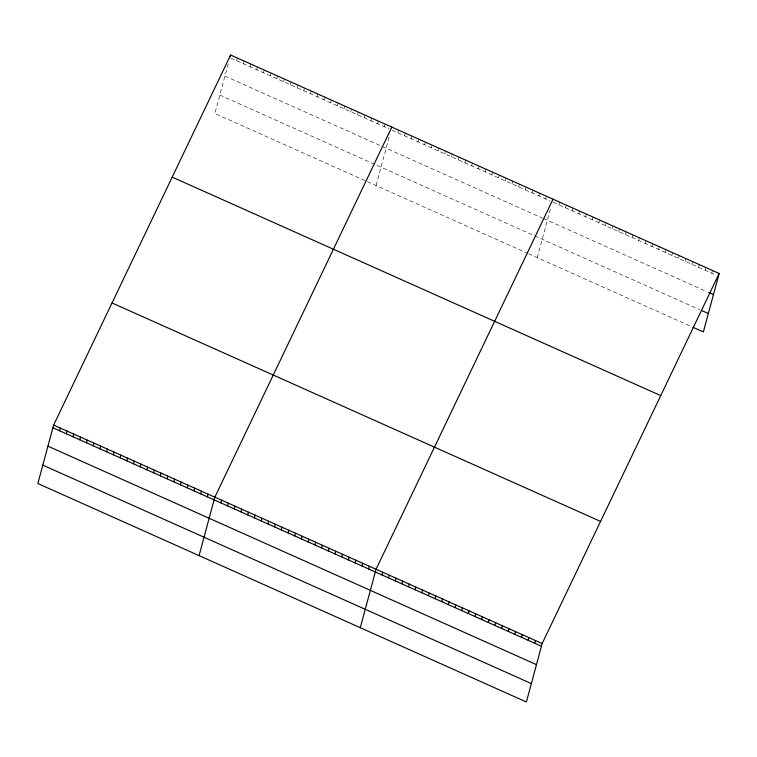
<?xml version="1.0" encoding="UTF-8"?>
<svg xmlns="http://www.w3.org/2000/svg" width="757" height="757" viewBox="0 0 757 757"><rect width="100%" height="100%" fill="white"/><g stroke="black" fill="none" stroke-linecap="round" stroke-linejoin="round"><path stroke-width="0.57" stroke-dasharray="3.79 2.84" d="M228.226 63.843L214.837 113.465L366.464 181.264M236.6 60.711L237.329 58.015M243.319 63.72L244.047 61.024M250.037 66.72L250.756 64.023M256.746 69.729L257.475 67.023M263.464 72.729L264.193 70.032M270.183 75.738L270.911 73.032M276.901 78.737L277.63 76.041M283.62 81.737L284.348 79.04M290.338 84.746L291.067 82.049M297.056 87.746L297.785 85.049M303.775 90.755L304.503 88.058M310.493 93.754L311.222 91.058M317.211 96.764L317.931 94.067M323.92 99.763L324.649 97.066M330.639 102.772L331.367 100.066M337.357 105.772L338.086 103.075M344.075 108.781L344.804 106.075M350.794 111.781L351.522 109.084M357.512 114.78L358.241 112.083M364.231 117.789L364.959 115.092M370.949 120.789L371.678 118.092M377.667 123.798L378.396 121.101M384.386 126.797L385.105 124.101M376.059 185.55L389.997 133.894M397.813 132.806L398.542 130.109M404.531 135.815L405.26 133.109M411.25 138.815L411.978 136.118M417.968 141.824L418.697 139.118M424.686 144.824L425.415 142.127M431.405 147.823L432.133 145.126M438.123 150.832L438.852 148.135M444.842 153.832L445.57 151.135M451.56 156.841L452.289 154.144M458.269 159.841L458.997 157.144M464.987 162.85L465.716 160.143M471.706 165.849L472.434 163.152M478.424 168.858L479.153 166.152M485.142 171.858L485.871 169.161M491.861 174.858L492.589 172.161M498.579 177.867L499.308 175.17M505.298 180.866L506.026 178.169M512.016 183.875L512.744 181.178M518.734 186.875L519.463 184.178M525.443 189.884L526.172 187.187M532.162 192.884L532.89 190.187M538.88 195.893L539.609 193.186M545.598 198.892L546.327 196.195M537.271 257.645L550.935 207.011M558.959 204.873L559.688 202.166M565.602 207.844L566.331 205.138M572.254 210.815L572.983 208.109M578.897 213.786L579.625 211.08M585.539 216.757L586.268 214.051M592.182 219.729L592.911 217.022M598.825 222.69L599.553 219.994M605.468 225.662L606.196 222.965M612.12 228.633L612.839 225.936M618.762 231.604L619.491 228.907M625.405 234.575L626.134 231.879M632.048 237.547L632.776 234.85M638.69 240.518L639.419 237.821M645.333 243.489L646.062 240.792M651.976 246.46L652.704 243.763M658.628 249.432L659.356 246.735M665.271 252.403L665.999 249.706M671.913 255.374L672.642 252.677M678.556 258.345L679.284 255.648M685.199 261.316L685.927 258.62M691.841 264.288L692.57 261.591M698.493 267.259L699.222 264.562M705.136 270.23L705.865 267.533M711.779 273.201L712.507 270.504M230.838 58.138L389.183 128.945M392.06 130.232L550.396 201.04M553.263 202.318L716.519 275.33M224.914 76.107L381.339 146.054M382.294 146.489L542.551 218.148M543.517 218.574L706.811 291.606M219.804 95.06L699.799 309.708M367.419 181.689L527.676 253.358M528.641 253.784L691.993 326.835"/><path stroke-width="1.14" d="M53.624 425.074L37.85 483.524L526.389 701.985L542.163 643.535L719.15 273.476L230.611 55.015L53.624 425.074L542.163 643.535M59.614 430.78L60.342 428.074M66.332 433.78L67.051 431.083M73.041 436.78L73.77 434.083M79.759 439.789L80.488 437.092M86.478 442.788L87.206 440.091M93.196 445.797L93.925 443.1M99.915 448.797L100.643 446.1M106.633 451.806L107.362 449.109M113.351 454.806L114.08 452.109M120.07 457.815L120.798 455.108M230.119 56.813L230.611 55.015M126.788 460.814L127.517 458.117M133.506 463.823L134.226 461.117M140.215 466.823L140.944 464.126M146.934 469.823L147.662 467.126M153.652 472.832L154.381 470.135M160.37 475.831L161.099 473.134M167.089 478.84L167.817 476.144M173.807 481.84L174.536 479.143M180.526 484.849L181.254 482.152M187.244 487.849L187.973 485.152M193.962 490.858L194.691 488.151M200.681 493.857L201.409 491.161M207.39 496.866L208.118 494.16M199.072 555.619L214.837 497.169L391.823 127.11M220.826 502.866L221.555 500.169M227.545 505.875L228.273 503.178M234.263 508.874L234.992 506.178M240.981 511.883L241.71 509.187M247.7 514.883L248.428 512.186M254.418 517.892L255.147 515.195M261.137 520.892L261.865 518.195M267.855 523.901L268.584 521.194M274.564 526.9L275.293 524.204M281.282 529.909L282.011 527.203M288.001 532.909L288.729 530.212M294.719 535.909L295.448 533.212M301.437 538.918L302.166 536.221M308.156 541.917L308.884 539.221M314.874 544.926L315.603 542.23M321.593 547.926L322.321 545.229M328.311 550.935L329.04 548.238M335.029 553.935L335.758 551.238M341.748 556.944L342.467 554.238M348.457 559.943L349.185 557.247M355.175 562.953L355.904 560.246M361.893 565.952L362.622 563.255M368.612 568.952L369.34 566.255M360.285 627.714L376.059 569.264L553.045 199.195M381.973 574.932L382.701 572.235M388.615 577.903L389.344 575.206M395.258 580.874L395.987 578.178M401.91 583.846L402.639 581.149M408.553 586.817L409.282 584.12M415.196 589.788L415.924 587.091M421.838 592.759L422.567 590.063M428.481 595.731L429.21 593.034M435.124 598.702L435.852 596.005M441.776 601.673L442.504 598.976M448.418 604.644L449.147 601.947M455.061 607.616L455.79 604.919M461.704 610.587L462.432 607.89M468.346 613.558L469.075 610.861M474.989 616.529L475.718 613.832M481.641 619.5L482.36 616.804M488.284 622.472L489.013 619.775M494.927 625.443L495.655 622.737M501.569 628.414L502.298 625.708M508.212 631.385L508.941 628.679M514.855 634.357L515.583 631.65M521.497 637.328L522.226 634.621M528.149 640.299L528.878 637.593M534.792 643.27L535.521 640.564M719.15 273.476L703.376 331.926L692.939 327.261M708.713 292.448L713.454 294.577M701.701 310.559L708.344 313.53M172.199 177.129L660.747 395.599M112.027 302.951L600.566 521.422M52.895 427.771L541.435 646.241M47.928 446.166L536.467 664.637M42.818 465.129L531.357 683.59"/></g></svg>
